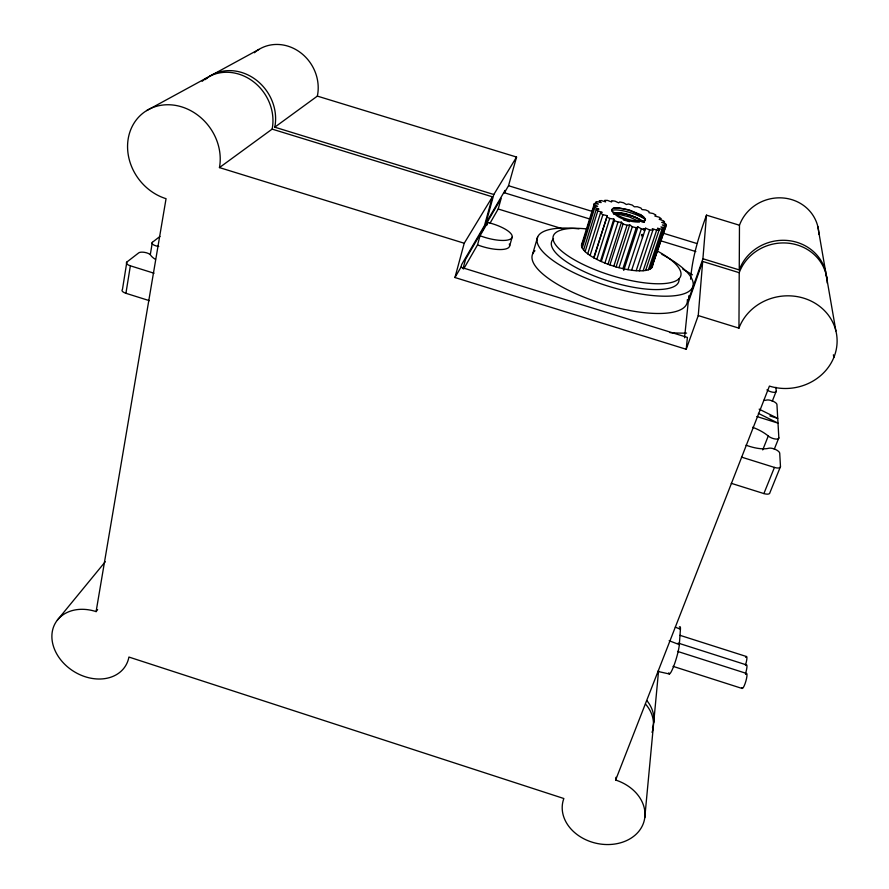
<?xml version="1.0" encoding="UTF-8"?>
<svg xmlns="http://www.w3.org/2000/svg" width="889" height="889" viewBox="0 0 889 889"><rect width="100%" height="100%" fill="white"/><g stroke="black" fill="none" stroke-linecap="round" stroke-linejoin="round"><path stroke-width="1.33" d="M739.226 272.69L702.688 261.455L698.254 315.573L738.948 328.152L739.226 272.69A45.406 42.139 -12.4 0 1 789.065 243.264A45.406 42.139 -12.4 0 1 827.259 283.102M739.47 225.239L706.488 215.149L702.91 258.755L739.248 269.912L739.47 225.239A41.038 38.483 -17.3 0 1 784.376 198.103A41.038 38.483 -17.3 0 1 818.858 234.318M668.839 672.751A16.724 2.278 -73.3 0 0 673.962 665.517A16.724 2.278 -73.3 0 0 679.318 644.614L680.429 629.245A16.413 2.2 -73.3 0 0 679.307 627.067M644.781 817.669L653.282 727.146M653.715 722.546L658.593 670.584M686.219 349.277L687.397 337.42L460.935 267.256L454.946 277.524L686.219 349.277L698.254 315.573M690.609 279.179C692.298 257.032 698.921 235.996 706.488 215.149M684.541 337.798L688.175 302.716L702.688 261.455M688.897 295.693L688.475 299.815L702.91 258.755M97.634 609.643L96.101 611.599A41.105 32.048 32.2 0 0 52.295 631.59A41.105 32.048 32.2 0 0 84.822 676.618A41.105 32.048 32.2 0 0 128.916 657.049L563.848 798.522A41.761 33.093 12.4 0 0 591.852 842.094A41.761 33.093 12.4 0 0 643.247 823.736A41.761 33.093 12.4 0 0 615.633 780.031L615.977 777.286M155.508 259.432A25.048 9.112 11.2 0 1 150.552 255.065A6.356 2.311 10.7 0 0 144.863 252.42A6.356 2.311 10.7 0 0 138.695 252.887L126.827 262.066L122.449 289.481A6.434 2.489 10.2 0 0 125.927 293.303L149.385 300.66M125.927 293.303L130.361 265.811A6.49 2.4 10.5 0 1 126.827 262.066M150.363 254.221L152.352 242.319L159.964 236.43M96.101 611.599L166.054 198.692A50.262 43.917 52.9 0 1 128.26 138.406A50.262 43.917 52.9 0 1 182.145 107.013A50.262 43.917 52.9 0 1 219.45 167.588L464.225 243.242L492.406 196.825L272.134 129.116A45.172 40.238 55.7 0 0 251.32 80.166A45.172 40.238 55.7 0 0 202.181 81.288M651.581 267.922L666.017 225.284L662.361 224.928L665.761 226.751L651.581 267.922A37.071 11.235 17.3 0 1 650.015 269.089L648.381 269.789A37.071 11.235 17.3 0 1 645.625 270.445L643.136 270.734A37.071 11.235 17.3 0 1 639.369 270.834L636.191 270.701A37.071 11.235 17.3 0 1 631.623 270.234L627.967 269.667A37.071 11.235 17.3 0 1 622.911 268.656L619 267.689A37.071 11.235 17.3 0 1 613.799 266.2L609.91 264.922A37.071 11.235 17.3 0 1 604.909 263.044L601.297 261.522A37.071 11.235 17.3 0 1 596.83 259.399L593.73 257.732A37.071 11.235 17.3 0 1 590.085 255.499L587.707 253.821A37.071 11.235 17.3 0 1 585.118 251.62L583.606 250.02A37.071 11.235 17.3 0 1 582.228 248.009L581.662 246.586A37.071 11.235 17.3 0 1 581.55 244.875L581.951 243.73A37.071 11.235 17.3 0 1 582.639 242.841M454.946 277.524L464.225 243.242M460.935 267.256L461.691 264.5L484.483 225.573L492.406 196.825M463.013 268.678L465.558 259.344L501.174 198.336L498.196 209.004L490.05 223.139M463.669 268.934L477.526 244.886L480.038 235.741L487.772 222.461A24.47 7.623 15.8 0 1 511.897 237.763A24.47 7.623 15.8 0 1 480.038 235.741M254.387 52.74A40.827 36.927 58.8 0 1 299.048 51.573A40.827 36.927 58.8 0 1 317.351 96.112L516.565 157.053L493.817 194.502L485.927 223.117L505.074 190.402L504.407 192.78L590.229 219.138M487.072 225.006L487.772 222.461M504.407 192.78L508.53 185.723L516.565 157.053M509.608 246.042L512.186 237.03M532.689 253.854L537.667 236.93M581.55 244.875L594.408 203.514L598.408 204.103L595.53 202.325A37.571 10.39 17.3 0 1 596.852 201.603L601.131 202.592L599.164 200.903A37.571 10.39 17.3 0 1 601.32 200.558L605.62 201.87L604.664 200.358A37.571 10.39 17.3 0 1 607.52 200.403L611.576 201.959L611.676 200.725A37.571 10.39 17.3 0 1 615.066 201.158L618.644 202.859L619.777 201.97A37.571 10.39 17.3 0 1 623.478 202.748L626.378 204.503L628.479 204.003A37.571 10.39 17.3 0 1 632.29 205.103L634.324 206.793L637.269 206.726A37.571 10.39 17.3 0 1 640.958 208.059L642.014 209.582L645.636 209.948A37.571 10.39 17.3 0 1 648.981 211.46L648.992 212.727L653.071 213.516A37.571 10.39 17.3 0 1 655.882 215.094L654.849 216.038L659.138 217.194A37.571 10.39 17.3 0 1 661.238 218.761L659.194 219.305L663.45 220.772A37.571 10.39 17.3 0 1 664.694 222.228L661.76 222.328L665.717 224.028A37.571 10.39 17.3 0 1 666.017 225.284M581.662 246.586L594.185 206.17L597.652 206.315L594.03 204.57A37.571 10.39 17.3 0 1 594.408 203.514M584.306 238.552L585.507 234.674M588.718 224.317L589.918 220.439M582.228 248.009L594.797 207.504A37.571 10.39 17.3 0 1 594.185 206.17M583.606 250.02L596.23 209.415L598.93 209.104L594.797 207.504M585.118 251.62L597.797 210.949A37.571 10.39 17.3 0 1 596.23 209.415M587.707 253.821L600.464 213.049L602.209 212.293L597.797 210.949M590.085 255.499L602.898 214.682A37.571 10.39 17.3 0 1 600.464 213.049M593.73 257.732L607.276 215.694L602.898 214.682M593.996 257.821L607.276 215.694M596.83 259.399L609.776 218.472A37.571 10.39 17.3 0 1 606.62 216.849M613.766 214.171L614.31 212.449A15.846 4.945 14.1 0 0 623.156 219.027A15.846 4.945 14.1 0 0 639.513 222.061M600.442 261.277L613.855 219.072L609.776 218.472M601.297 261.522L614.321 220.561L613.855 219.072M604.909 263.044L617.999 222.072L621.489 222.206L623.078 223.939A37.571 10.39 17.3 0 0 627.034 225.228L629.701 224.884L632.301 226.739A37.571 10.39 17.3 0 0 636.257 227.728L637.935 226.928L641.369 228.784A37.571 10.39 17.3 0 0 645.07 229.406L645.636 228.206L649.67 229.951A37.571 10.39 17.3 0 0 652.87 230.151L639.369 270.834M607.943 264.444L621.489 222.206M609.91 264.922L623.078 223.939M613.799 266.2L627.034 225.228M616.033 267.111L629.701 224.884M619 267.689L632.301 226.739M622.911 268.656L636.257 227.728M623.734 270.423L637.935 226.928M627.967 269.667L641.369 228.784M644.836 220.516L645.125 219.65M631.623 270.234L645.636 228.206M636.191 270.701L649.67 229.951M643.136 270.734L656.66 230.151A37.571 10.39 17.3 0 0 659.149 229.929L645.625 270.445M648.381 269.789L661.905 229.384A37.571 10.39 17.3 0 0 663.538 228.773L660.916 226.939L665.072 227.717A37.571 10.39 17.3 0 0 665.761 226.751M650.015 269.089L663.538 228.773M651.026 267.822L652.326 263.955A37.071 11.235 17.3 0 0 652.082 263.333M663.561 230.462L665.717 224.028M615.633 780.031L769.418 386.093A50.54 46.25 -8.2 0 0 834.171 356.645A50.54 46.25 -8.2 0 0 803.356 298.059A50.54 46.25 -8.2 0 0 738.948 328.152M772.241 401.306L776.186 391.271L775.953 387.293M762.74 449.912L768.252 436.01A25.259 9.523 20.5 0 0 752.594 427.287M774.286 449.178L778.842 437.833L776.942 404.528A5.934 2.1 20.3 0 0 772.997 401.206A5.934 2.1 20.3 0 0 766.785 400.039A23.392 8.223 19.9 0 1 763.573 400.428M731.258 483.327L763.884 493.573L774.441 467.425A6.545 2.534 21.2 0 0 780.475 466.625L779.72 453.223A6.412 2.434 21 0 0 775.452 449.456A6.412 2.434 21 0 0 768.752 448.256A25.259 9.523 20.5 0 1 746.038 445.178M780.475 466.625L769.907 492.684A6.49 2.611 21.4 0 1 763.884 493.573M642.847 235.763L643.48 234.652M644.747 229.984L645.37 228.895M57.385 620.089L105.269 561.748M219.45 167.588L272.134 129.116M205.226 79.621A44.917 40.049 55.8 0 1 254.11 78.488A44.917 40.049 55.8 0 1 274.779 127.183L317.351 96.112M146.663 110.592L207.137 77.632M210.16 75.987L258.943 49.406M612.588 211.604A18.902 5.223 17.3 0 1 613.921 208.004L617.155 207.782M613.921 208.004C624.656 207.637 635.391 211.915 644.114 217.983M617.533 207.793L628.968 209.848L639.802 214.371A15.78 4.367 17.3 0 1 638.169 221.217C629.156 220.361 619.855 217.616 612.765 211.826M616.344 213.716L629.134 216.838L638.658 221.261M657.649 671.384L669.328 673.973M661.905 229.384L657.493 228.206L659.149 229.929M508.53 185.723L591.996 211.338M662.205 232.885L696.643 243.453M660.205 240.63L695.843 251.576M274.779 127.183L493.817 194.502M498.196 209.004L562.715 228.862M769.841 415.919L777.731 418.375L759.15 409.151M756.828 416.53L777.997 423.131L758.361 413.374M130.361 265.811L154.03 273.223M741.493 457.113L774.441 467.425M680.052 635.346L746.46 656.526M678.185 643.091L746.504 664.916M677.562 651.404L746.549 673.462M673.04 666.35L742.126 688.464M656.66 230.151L652.293 228.64L652.87 230.151M669.15 640.725L679.318 644.614M675.329 627.156L680.429 629.245M652.326 263.955L652.582 265.289A37.071 11.235 17.3 0 1 652.293 266.878M817.836 226.551L825.659 271.801M826.148 274.612L835.893 330.908M833.393 354.778L833.838 357.478M739.248 269.912A45.15 41.939 -12.7 0 1 788.799 240.619A45.15 41.939 -12.7 0 1 826.77 280.257M647.014 700.754A37.905 31.115 11.6 0 1 652.482 727.758M645.47 704.01A38.083 31.215 11.6 0 1 652.048 732.369M745.638 674.24A7.834 1.467 -73.7 0 1 745.904 681.074A7.834 1.467 -73.7 0 1 741.826 687.664M745.56 657.315A7.668 1.411 -73.5 0 1 746.916 657.971A7.668 1.411 -73.5 0 1 745.427 665.183M745.76 665.483A7.745 1.434 -73.6 0 1 746.96 666.572A7.745 1.434 -73.6 0 1 745.46 673.718M617.999 222.072A37.571 10.39 17.3 0 1 614.321 220.561M612.51 211.782A18.958 4.334 16.1 0 1 611.865 209.848M639.991 214.36A15.835 5.134 19.7 0 1 642.68 216.36M644.047 221.594A15.835 5.334 16.4 0 0 644.836 220.516A15.835 5.345 17.4 0 0 642.814 216.36M644.425 221.705A15.824 3.423 17 0 1 644.381 222.117M614.155 213.86A15.802 5.167 19.7 0 1 627.545 214.282A15.802 5.167 19.7 0 1 642.091 222.061M615.821 213.071A15.813 3.434 17.4 0 1 630.579 215.738A15.813 3.434 17.4 0 1 643.258 222.006M612.721 210.193A18.947 4.278 17.5 0 1 628.679 212.193A18.947 4.278 17.5 0 1 645.514 219.627M623.389 219.961A15.791 3.489 17.5 0 1 629.468 221.717M644.269 228.573A18.925 6.267 17 0 1 643.547 228.84M613.221 213.493A18.925 6.267 17 0 1 643.925 222.361M642.414 234.34A18.88 6.323 17 0 1 641.691 234.618M643.214 229.351A18.88 6.323 17 0 1 644.014 230.607M641.369 235.118A18.847 6.379 17 0 1 642.436 237.641M158.753 246.464A6.201 2.211 11 0 1 152.352 242.319M686.564 333.108A122.971 39.172 17.4 0 1 669.939 332.63M682.83 269.178A122.971 39.172 17.4 0 1 692.431 274.812M778.842 437.833A6.267 2.323 20.8 0 1 774.908 438.944A6.267 2.323 20.8 0 1 768.252 436.01M776.186 391.271A5.801 2.011 20.2 0 1 772.908 392.227A5.801 2.011 20.2 0 1 766.896 389.904M509.297 244.042A24.403 7.745 15.8 0 1 501.029 249.542A24.403 7.745 15.8 0 1 477.526 244.886M687.319 299.671A81.021 25.77 17.4 0 1 600.275 303.027A81.021 25.77 17.4 0 1 534.956 250.754M661.883 254.354A81.488 25.014 17.4 0 1 670.028 296.093A81.488 25.014 17.4 0 1 551.991 259.788A81.488 25.014 17.4 0 1 578.972 228.862M679.018 278.968A66.642 20.447 17.4 0 1 607.654 280.768A66.642 20.447 17.4 0 1 553.503 238.797M658.116 251.431A66.764 20.236 17.3 0 1 660.438 283.758A66.764 20.236 17.3 0 1 564.848 253.632A66.764 20.236 17.3 0 1 586.729 228.929"/></g></svg>
